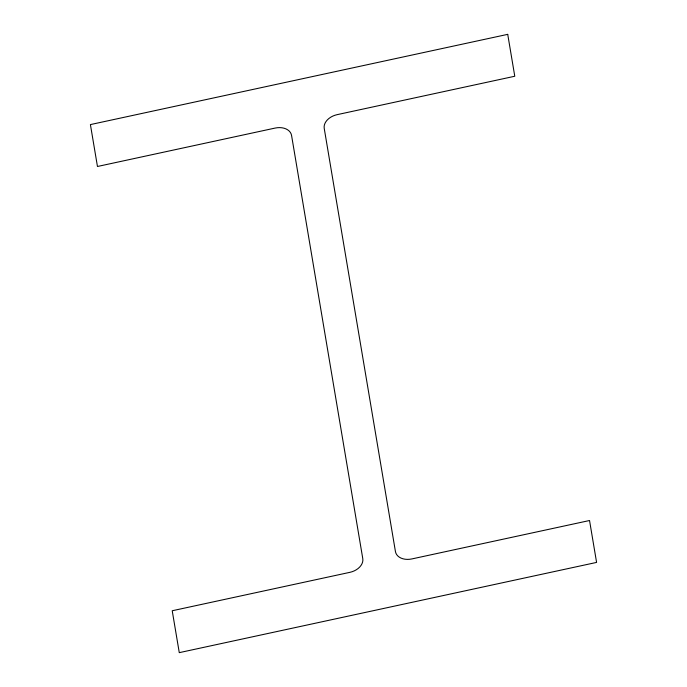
<?xml version="1.0" encoding="UTF-8"?>
<svg xmlns="http://www.w3.org/2000/svg" width="687" height="687" viewBox="0 0 687 687"><rect width="100%" height="100%" fill="white"/><g stroke="black" fill="none" stroke-linecap="round" stroke-linejoin="round"><path stroke-width="1.03" d="M507.727 34.35L90.409 124.587L97.46 166.486L275.118 128.074A15.028 10.666 -14.9 0 1 291.563 135.433L362.779 558.625A15.028 10.666 -14.9 0 1 349.881 572.34L172.222 610.752L179.273 652.65L596.591 562.413L589.54 520.514L411.882 558.926A15.028 10.666 -14.9 0 1 395.437 551.567L324.221 128.375A15.028 10.666 -14.9 0 1 337.119 114.66L514.778 76.248L507.727 34.35"/></g></svg>
